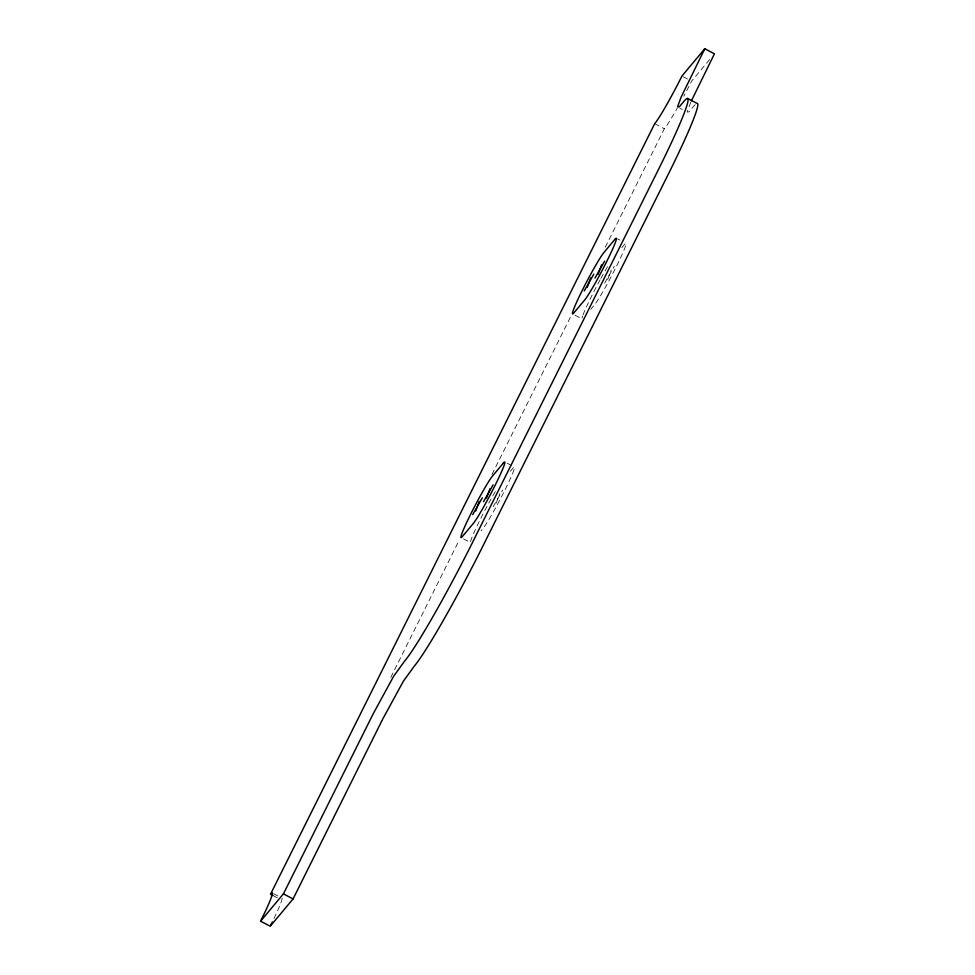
<?xml version="1.0" encoding="UTF-8"?>
<svg xmlns="http://www.w3.org/2000/svg" width="975" height="975" viewBox="0 0 975 975"><rect width="100%" height="100%" fill="white"/><g stroke="black" fill="none" stroke-linecap="round" stroke-linejoin="round"><path stroke-width="0.73" stroke-dasharray="4.88 3.66" d="M496.19 503.137L499.7 493.606M607.705 279.459L611.215 269.929M690.775 102.204L687.131 112.064L688.959 111.893L693.103 106.945A109.188 7.447 -62.3 0 1 695.528 104.374M390.804 677.393L459.359 539.894M491.936 474.545L571.35 315.266M605.292 247.199L664.341 128.749A43.68 2.974 -62.3 0 0 677.272 108.115M604.646 283.116L614.274 266.285M493.131 506.781L502.759 489.95M709.666 59.512L691.568 81.144A43.68 2.974 -62.3 0 1 683.804 96.196M621.867 247.638L624.561 244.408A35.49 2.425 -62.3 0 1 616.48 266.297A35.49 2.425 -62.3 0 1 594.36 304.98L590.765 309.294M510.339 471.303L513.045 468.073A35.49 2.425 -62.3 0 1 504.965 489.974A35.49 2.425 -62.3 0 1 482.844 528.657L481.041 530.814M683.134 76.708L687.96 79.243M679.892 108.262L682.305 109.529M654.7 123.679L664.341 128.749M617.431 238.826L619.844 240.094M575.031 315.242L582.258 319.044M507.11 463.137L511.936 465.672M463.503 538.907L470.742 542.709M273.622 893.746L278.436 896.281M272.927 895.501L277.753 898.036M282.055 898.182A43.68 2.974 -62.3 0 1 273.683 919.181M470.559 541.71A35.49 2.425 -62.3 0 1 492.18 496.994M492.862 495.8A35.49 2.425 -62.3 0 1 495.995 490.449M582.075 318.033A35.49 2.425 -62.3 0 1 582.587 316.205M583.026 314.962A35.49 2.425 -62.3 0 1 600.137 279.74M600.856 278.423A35.49 2.425 -62.3 0 1 608.229 265.578"/><path stroke-width="1.46" d="M475.739 510.973L479.261 501.442M486.537 498.067L490.059 488.536M587.267 287.308L590.777 277.777M598.065 274.389L601.575 264.859M691.397 100.876L714.419 53.82L704.779 48.75L681.927 76.074A43.68 2.974 -62.3 0 1 654.7 123.679L270.526 894.233A43.68 2.974 -62.3 0 1 260.581 921.18L270.221 926.25L293.073 898.926L382.931 718.685L403.357 681.233L414.302 666.12A109.188 7.447 -62.3 0 0 482.369 547.097L668.241 174.318A109.188 7.447 -62.3 0 0 697.113 103.435L687.46 98.365M260.581 921.18L283.433 893.856L373.291 713.615L393.705 676.162L404.662 661.05A109.188 7.447 -62.3 0 0 472.729 542.027L658.588 169.248A109.188 7.447 -62.3 0 0 683.463 101.875L679.319 106.823L677.491 106.994L681.123 97.134L704.779 48.75M584.208 290.952L593.836 274.121M595.006 278.046L604.634 261.215M472.692 514.629L482.32 497.798M483.49 501.711L493.118 484.88M283.433 893.856L293.073 898.926M270.526 894.233L272.927 895.501M272.33 921.972A43.68 2.974 -62.3 0 1 270.928 924.824M614.92 239.338L604.122 252.245A35.49 2.425 -62.3 0 0 582.002 290.928A35.49 2.425 -62.3 0 0 573.922 312.829L584.72 299.91A35.49 2.425 -62.3 0 0 606.84 261.239A35.49 2.425 -62.3 0 0 614.92 239.338M503.405 463.015L492.607 475.922A35.49 2.425 -62.3 0 0 470.486 514.605A35.49 2.425 -62.3 0 0 462.406 536.506L473.204 523.587A35.49 2.425 -62.3 0 0 495.324 484.904A35.49 2.425 -62.3 0 0 503.405 463.015"/></g></svg>
